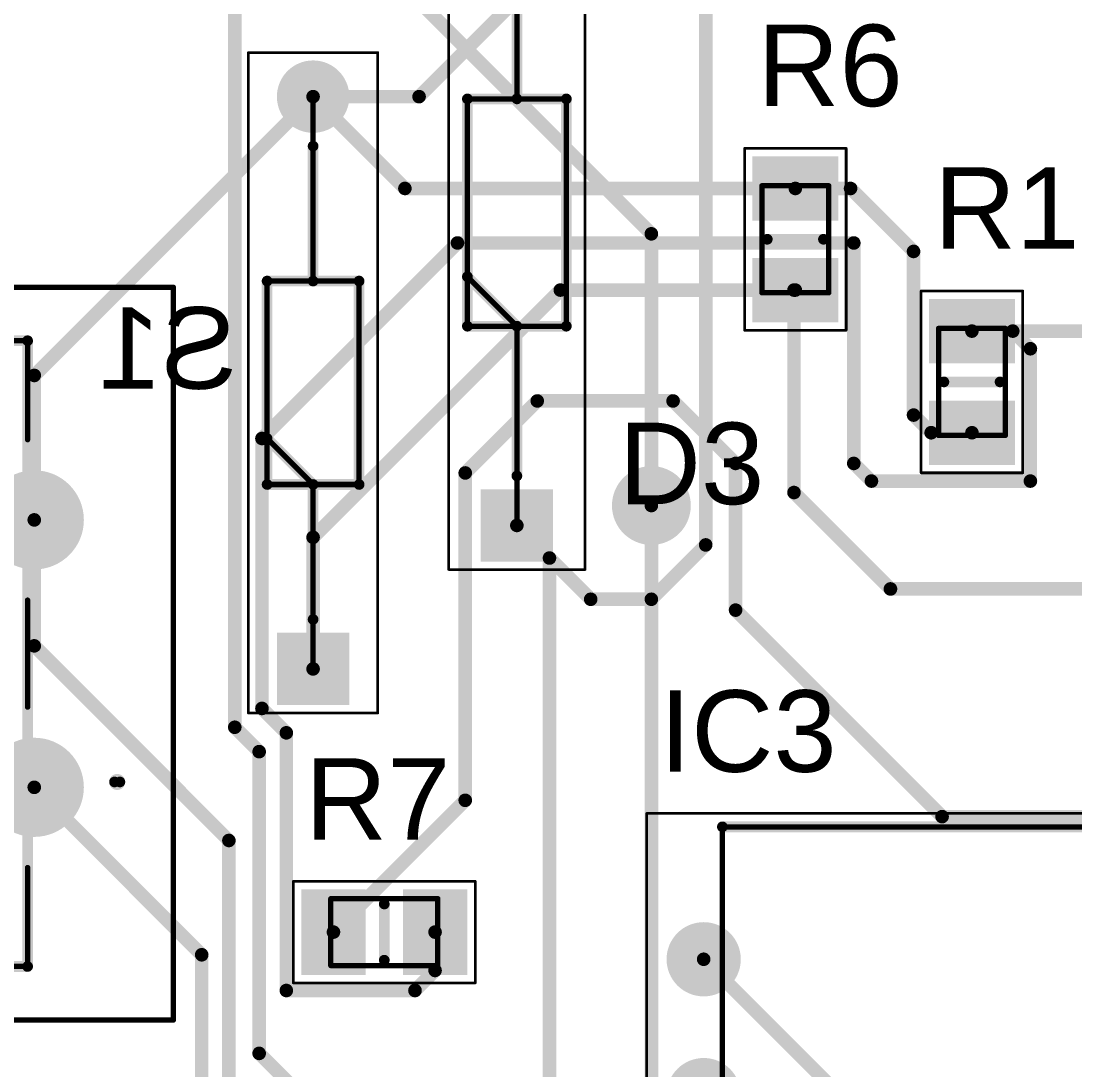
# Model space of a CAD drawing. Header units: millimetres. Extents: x 0.4 to 91.7, y 1.2 to 85.6.
# Drawn here: x 18.29 to 37.99, y 51.14 to 70.75 of the extents above; entities that cross this region are included whole.
import ezdxf

# ---------------------------------------------------------------- set-up
doc = ezdxf.new("R2010")
doc.units = ezdxf.units.MM
for name, color, linetype in [('BottomLayer', 5, 'Continuous'), ('BottomOverlay', 54, 'Continuous'), ('BottomPaste', 16, 'Continuous'), ('BottomSolder', 6, 'Continuous'), ('Mechanical13', 56, 'Continuous'), ('Mechanical15', 56, 'Continuous'), ('MultiLayer', 9, 'Continuous'), ('PadHoleLayer', 156, 'Continuous'), ('TopLayer', 1, 'Continuous'), ('TopOverlay', 2, 'Continuous'), ('TopPaste', 8, 'Continuous'), ('TopSolder', 216, 'Continuous'), ('ViaHoleLayer', 16, 'Continuous')]:
    doc.layers.add(name, color=color, linetype=linetype)
doc.styles.add('Arial', font='arial.ttf', dxfattribs={"height": 0.2})

# ---------------------------------------------------------------- blocks, each defined once
blk = doc.blocks.new('482016514001_B_6')
at = {"layer": 'BottomLayer'}
for points in [[(-1.3, 5.55), (1.3, 5.55), (1.3, 3.75), (-1.3, 3.75)], [(-1.3, -3.75), (1.3, -3.75), (1.3, -5.55), (-1.3, -5.55)]]:
    blk.add_hatch(color=5, dxfattribs=at).paths.add_polyline_path(points)
h = blk.add_hatch(color=5, dxfattribs=at)
edge = h.paths.add_edge_path()
edge.add_arc((-7, 2.5), 0.825, 0, 360)
h = blk.add_hatch(color=5, dxfattribs=at)
edge = h.paths.add_edge_path()
edge.add_arc((7.5, 2.5), 0.825, 0, 360)
h = blk.add_hatch(color=5, dxfattribs=at)
edge = h.paths.add_edge_path()
edge.add_arc((7.5, 0), 0.825, 0, 360)
h = blk.add_hatch(color=5, dxfattribs=at)
edge = h.paths.add_edge_path()
edge.add_arc((-7, -2.5), 0.825, 0, 360)
h = blk.add_hatch(color=5, dxfattribs=at)
edge = h.paths.add_edge_path()
edge.add_arc((7.5, -2.5), 0.825, 0, 360)
at = {"layer": 'BottomPaste'}
for points in [[(-1.3, 5.55), (1.3, 5.55), (1.3, 3.75), (-1.3, 3.75)], [(-1.3, -3.75), (1.3, -3.75), (1.3, -5.55), (-1.3, -5.55)]]:
    blk.add_hatch(color=16, dxfattribs=at).paths.add_polyline_path(points)
at = {"layer": 'BottomSolder'}
for points in [[(-1.402, 5.652), (1.402, 5.652), (1.402, 3.648), (-1.402, 3.648)], [(-1.402, -3.648), (1.402, -3.648), (1.402, -5.652), (-1.402, -5.652)]]:
    blk.add_hatch(color=6, dxfattribs=at).paths.add_polyline_path(points)
h = blk.add_hatch(color=6, dxfattribs=at)
edge = h.paths.add_edge_path()
edge.add_arc((-7, 2.5), 0.927, 0, 360)
h = blk.add_hatch(color=6, dxfattribs=at)
edge = h.paths.add_edge_path()
edge.add_arc((7.5, 2.5), 0.927, 0, 360)
h = blk.add_hatch(color=6, dxfattribs=at)
edge = h.paths.add_edge_path()
edge.add_arc((7.5, 0), 0.927, 0, 360)
h = blk.add_hatch(color=6, dxfattribs=at)
edge = h.paths.add_edge_path()
edge.add_arc((-7, -2.5), 0.927, 0, 360)
h = blk.add_hatch(color=6, dxfattribs=at)
edge = h.paths.add_edge_path()
edge.add_arc((7.5, -2.5), 0.927, 0, 360)
at = {"layer": 'MultiLayer'}
h = blk.add_hatch(color=9, dxfattribs=at)
edge = h.paths.add_edge_path()
edge.add_arc((-7, 2.5), 0.825, 0, 360)
h = blk.add_hatch(color=9, dxfattribs=at)
edge = h.paths.add_edge_path()
edge.add_arc((7.5, 2.5), 0.825, 0, 360)
h = blk.add_hatch(color=9, dxfattribs=at)
edge = h.paths.add_edge_path()
edge.add_arc((7.5, 0), 0.825, 0, 360)
h = blk.add_hatch(color=9, dxfattribs=at)
edge = h.paths.add_edge_path()
edge.add_arc((-7, -2.5), 0.825, 0, 360)
h = blk.add_hatch(color=9, dxfattribs=at)
edge = h.paths.add_edge_path()
edge.add_arc((7.5, -2.5), 0.825, 0, 360)
at = {"layer": 'PadHoleLayer'}
h = blk.add_hatch(color=156, dxfattribs=at)
edge = h.paths.add_edge_path()
edge.add_arc((-7, 2.5), 0.55, 0, 360)
h = blk.add_hatch(color=156, dxfattribs=at)
edge = h.paths.add_edge_path()
edge.add_arc((7.5, 2.5), 0.55, 0, 360)
h = blk.add_hatch(color=156, dxfattribs=at)
edge = h.paths.add_edge_path()
edge.add_arc((7.5, 0), 0.55, 0, 360)
h = blk.add_hatch(color=156, dxfattribs=at)
edge = h.paths.add_edge_path()
edge.add_arc((-7, -2.5), 0.55, 0, 360)
h = blk.add_hatch(color=156, dxfattribs=at)
edge = h.paths.add_edge_path()
edge.add_arc((7.5, -2.5), 0.55, 0, 360)
at = {"layer": 'TopLayer'}
h = blk.add_hatch(color=1, dxfattribs=at)
edge = h.paths.add_edge_path()
edge.add_arc((-7, 2.5), 0.825, 0, 360)
h = blk.add_hatch(color=1, dxfattribs=at)
edge = h.paths.add_edge_path()
edge.add_arc((7.5, 2.5), 0.825, 0, 360)
h = blk.add_hatch(color=1, dxfattribs=at)
edge = h.paths.add_edge_path()
edge.add_arc((7.5, 0), 0.825, 0, 360)
h = blk.add_hatch(color=1, dxfattribs=at)
edge = h.paths.add_edge_path()
edge.add_arc((-7, -2.5), 0.825, 0, 360)
h = blk.add_hatch(color=1, dxfattribs=at)
edge = h.paths.add_edge_path()
edge.add_arc((7.5, -2.5), 0.825, 0, 360)
at = {"layer": 'TopSolder'}
h = blk.add_hatch(color=216, dxfattribs=at)
edge = h.paths.add_edge_path()
edge.add_arc((-7, 2.5), 0.927, 0, 360)
h = blk.add_hatch(color=216, dxfattribs=at)
edge = h.paths.add_edge_path()
edge.add_arc((7.5, 2.5), 0.927, 0, 360)
h = blk.add_hatch(color=216, dxfattribs=at)
edge = h.paths.add_edge_path()
edge.add_arc((7.5, 0), 0.927, 0, 360)
h = blk.add_hatch(color=216, dxfattribs=at)
edge = h.paths.add_edge_path()
edge.add_arc((-7, -2.5), 0.927, 0, 360)
h = blk.add_hatch(color=216, dxfattribs=at)
edge = h.paths.add_edge_path()
edge.add_arc((7.5, -2.5), 0.927, 0, 360)
at = {"layer": 'BottomOverlay', "const_width": 0.1}
for points in [[(-6.875, 5.85), (-6.875, 4)], [(-6.875, 5.85), (-6.875, 4)], [(6.875, 5.85), (-6.875, 5.85)], [(6.875, 5.85), (-6.875, 5.85)], [(6.875, 5.85), (6.875, 3.75)], [(6.875, 5.85), (6.875, 3.75)], [(-6.875, 1), (-6.875, -1)], [(-6.875, 1), (-6.875, -1)], [(6.875, -3.75), (6.875, -5.85)], [(6.875, -3.75), (6.875, -5.85)], [(-6.875, -4), (-6.875, -5.85)], [(-6.875, -4), (-6.875, -5.85)], [(6.875, -5.85), (-6.875, -5.85)], [(6.875, -5.85), (-6.875, -5.85)]]:
    blk.add_lwpolyline(points, dxfattribs=at)
at = {"layer": 'BottomOverlay'}
for points, const_width in [([(-6.9, 5.85, 1), (-6.85, 5.85, 1)], 0.05), ([(-6.9, 5.85, 1), (-6.85, 5.85, 1)], 0.05), ([(-6.9, 5.85, 1), (-6.85, 5.85, 1)], 0.05), ([(-6.9, 5.85, 1), (-6.85, 5.85, 1)], 0.05), ([(6.85, 5.85, 1), (6.9, 5.85, 1)], 0.05), ([(6.85, 5.85, 1), (6.9, 5.85, 1)], 0.05), ([(6.85, 5.85, 1), (6.9, 5.85, 1)], 0.05), ([(6.85, 5.85, 1), (6.9, 5.85, 1)], 0.05), ([(-6.9, 4, 1), (-6.85, 4, 1)], 0.05), ([(-6.9, 4, 1), (-6.85, 4, 1)], 0.05), ([(6.85, 3.75, 1), (6.9, 3.75, 1)], 0.05), ([(6.85, 3.75, 1), (6.9, 3.75, 1)], 0.05), ([(-8.65, 2.4, 1), (-8.55, 2.4, 1)], 0.1), ([(-8.65, 2.4, 1), (-8.55, 2.4, 1)], 0.1), ([(-8.65, 2.4, 1), (-8.55, 2.4, 1)], 0.1), ([(-8.55, 2.4, 1), (-8.45, 2.4, 1)], 0.1), ([(-8.55, 2.4, 1), (-8.45, 2.4, 1)], 0.1), ([(-8.55, 2.4, 1), (-8.45, 2.4, 1)], 0.1), ([(-6.9, 1, 1), (-6.85, 1, 1)], 0.05), ([(-6.9, 1, 1), (-6.85, 1, 1)], 0.05), ([(-6.9, -1, 1), (-6.85, -1, 1)], 0.05), ([(-6.9, -1, 1), (-6.85, -1, 1)], 0.05), ([(6.85, -3.75, 1), (6.9, -3.75, 1)], 0.05), ([(6.85, -3.75, 1), (6.9, -3.75, 1)], 0.05), ([(-6.9, -4, 1), (-6.85, -4, 1)], 0.05), ([(-6.9, -4, 1), (-6.85, -4, 1)], 0.05), ([(-6.9, -5.85, 1), (-6.85, -5.85, 1)], 0.05), ([(-6.9, -5.85, 1), (-6.85, -5.85, 1)], 0.05), ([(-6.9, -5.85, 1), (-6.85, -5.85, 1)], 0.05), ([(-6.9, -5.85, 1), (-6.85, -5.85, 1)], 0.05), ([(6.85, -5.85, 1), (6.9, -5.85, 1)], 0.05), ([(6.85, -5.85, 1), (6.9, -5.85, 1)], 0.05), ([(6.85, -5.85, 1), (6.9, -5.85, 1)], 0.05), ([(6.85, -5.85, 1), (6.9, -5.85, 1)], 0.05)]:
    blk.add_lwpolyline(points, format="xyb", close=True, dxfattribs=dict(at, const_width=const_width))
at = {"layer": 'BottomOverlay', "const_width": 0.2}
for points in [[(-8.6, 2.4, -1), (-8.5, 2.4)], [(-8.6, 2.4, -1), (-8.5, 2.4)], [(-8.5, 2.4, -1), (-8.6, 2.4)]]:
    blk.add_lwpolyline(points, format="xyb", dxfattribs=at)
at = {"layer": 'Mechanical13', "const_width": 0.2}
for points in [[(-6.875, 5.85), (-6.875, -5.85)], [(6.875, 5.85), (-6.875, 5.85)], [(6.875, 5.85), (6.875, -5.85)], [(6.875, -5.85), (-6.875, -5.85)]]:
    blk.add_lwpolyline(points, dxfattribs=at)
at = {"layer": 'Mechanical13', "const_width": 0.1}
for points in [[(-6.925, 5.85, 1), (-6.825, 5.85, 1)], [(-6.925, 5.85, 1), (-6.825, 5.85, 1)], [(6.825, 5.85, 1), (6.925, 5.85, 1)], [(6.825, 5.85, 1), (6.925, 5.85, 1)], [(-6.925, -5.85, 1), (-6.825, -5.85, 1)], [(-6.925, -5.85, 1), (-6.825, -5.85, 1)], [(6.825, -5.85, 1), (6.925, -5.85, 1)], [(6.825, -5.85, 1), (6.925, -5.85, 1)]]:
    blk.add_lwpolyline(points, format="xyb", close=True, dxfattribs=at)
at = {"layer": 'Mechanical15', "const_width": 0.1}
for points in [[(-9.6, 6.85), (-9.6, -6.85)], [(9.325, 6.85), (-9.6, 6.85)], [(9.325, 6.85), (9.325, -6.85)], [(9.325, -6.85), (-9.6, -6.85)]]:
    blk.add_lwpolyline(points, dxfattribs=at)
at = {"layer": 'Mechanical15', "const_width": 0.05}
for points in [[(-9.625, 6.85, 1), (-9.575, 6.85, 1)], [(-9.625, 6.85, 1), (-9.575, 6.85, 1)], [(9.3, 6.85, 1), (9.35, 6.85, 1)], [(9.3, 6.85, 1), (9.35, 6.85, 1)], [(-9.625, -6.85, 1), (-9.575, -6.85, 1)], [(-9.625, -6.85, 1), (-9.575, -6.85, 1)], [(9.3, -6.85, 1), (9.35, -6.85, 1)], [(9.3, -6.85, 1), (9.35, -6.85, 1)]]:
    blk.add_lwpolyline(points, format="xyb", close=True, dxfattribs=at)
blk = doc.blocks.new('0805_20')
at = {"layer": 'TopLayer'}
for points in [[(-1.45, -0.7), (-1.45, 0.7), (-0.45, 0.7), (-0.45, -0.7)], [(0.45, -0.7), (0.45, 0.7), (1.45, 0.7), (1.45, -0.7)]]:
    blk.add_hatch(color=1, dxfattribs=at).paths.add_polyline_path(points)
at = {"layer": 'TopPaste'}
for points in [[(-1.45, -0.7), (-1.45, 0.7), (-0.45, 0.7), (-0.45, -0.7)], [(0.45, -0.7), (0.45, 0.7), (1.45, 0.7), (1.45, -0.7)]]:
    blk.add_hatch(color=8, dxfattribs=at).paths.add_polyline_path(points)
at = {"layer": 'TopSolder'}
for points in [[(-1.552, -0.802), (-1.552, 0.802), (-0.348, 0.802), (-0.348, -0.802)], [(0.348, -0.802), (0.348, 0.802), (1.552, 0.802), (1.552, -0.802)]]:
    blk.add_hatch(color=216, dxfattribs=at).paths.add_polyline_path(points)
at = {"layer": 'Mechanical13', "const_width": 0.1}
for points in [[(1, 0.625), (-1, 0.625)], [(-1, -0.625), (-1, 0.625)], [(1, -0.625), (1, 0.625)], [(1, -0.625), (-1, -0.625)]]:
    blk.add_lwpolyline(points, dxfattribs=at)
at = {"layer": 'Mechanical13', "const_width": 0.05}
for points in [[(-1.025, 0.625, 1), (-0.975, 0.625, 1)], [(-1.025, 0.625, 1), (-0.975, 0.625, 1)], [(0.975, 0.625, 1), (1.025, 0.625, 1)], [(0.975, 0.625, 1), (1.025, 0.625, 1)], [(-1.025, -0.625, 1), (-0.975, -0.625, 1)], [(-1.025, -0.625, 1), (-0.975, -0.625, 1)], [(0.975, -0.625, 1), (1.025, -0.625, 1)], [(0.975, -0.625, 1), (1.025, -0.625, 1)]]:
    blk.add_lwpolyline(points, format="xyb", close=True, dxfattribs=at)
at = {"layer": 'Mechanical15', "const_width": 0.05}
for points in [[(1.7, 0.95), (-1.7, 0.95)], [(-1.7, -0.95), (-1.7, 0.95)], [(1.7, -0.95), (1.7, 0.95)], [(1.7, -0.95), (-1.7, -0.95)]]:
    blk.add_lwpolyline(points, dxfattribs=at)
at = {"layer": 'Mechanical15', "const_width": 0.025}
for points in [[(-1.713, 0.95, 1), (-1.688, 0.95, 1)], [(-1.713, 0.95, 1), (-1.688, 0.95, 1)], [(1.688, 0.95, 1), (1.713, 0.95, 1)], [(1.688, 0.95, 1), (1.713, 0.95, 1)], [(-1.713, -0.95, 1), (-1.688, -0.95, 1)], [(-1.713, -0.95, 1), (-1.688, -0.95, 1)], [(1.688, -0.95, 1), (1.713, -0.95, 1)], [(1.688, -0.95, 1), (1.713, -0.95, 1)]]:
    blk.add_lwpolyline(points, format="xyb", close=True, dxfattribs=at)
at = {"layer": 'TopOverlay', "const_width": 0.2}
blk.add_lwpolyline([(0, -0.525), (0, 0.525)], dxfattribs=at)
at = {"layer": 'TopOverlay', "const_width": 0.1}
for points in [[(-0.05, 0.525, 1), (0.05, 0.525, 1)], [(-0.05, -0.525, 1), (0.05, -0.525, 1)]]:
    blk.add_lwpolyline(points, format="xyb", close=True, dxfattribs=at)
blk = doc.blocks.new('0805_23')
at = {"layer": 'TopLayer'}
for points in [[(-1.45, -0.7), (-1.45, 0.7), (-0.45, 0.7), (-0.45, -0.7)], [(0.45, -0.7), (0.45, 0.7), (1.45, 0.7), (1.45, -0.7)]]:
    blk.add_hatch(color=1, dxfattribs=at).paths.add_polyline_path(points)
at = {"layer": 'TopPaste'}
for points in [[(-1.45, -0.7), (-1.45, 0.7), (-0.45, 0.7), (-0.45, -0.7)], [(0.45, -0.7), (0.45, 0.7), (1.45, 0.7), (1.45, -0.7)]]:
    blk.add_hatch(color=8, dxfattribs=at).paths.add_polyline_path(points)
at = {"layer": 'TopSolder'}
for points in [[(-1.552, -0.802), (-1.552, 0.802), (-0.348, 0.802), (-0.348, -0.802)], [(0.348, -0.802), (0.348, 0.802), (1.552, 0.802), (1.552, -0.802)]]:
    blk.add_hatch(color=216, dxfattribs=at).paths.add_polyline_path(points)
at = {"layer": 'Mechanical13', "const_width": 0.1}
for points in [[(1, 0.625), (-1, 0.625)], [(-1, 0.625), (-1, -0.625)], [(1, 0.625), (1, -0.625)], [(1, -0.625), (-1, -0.625)]]:
    blk.add_lwpolyline(points, dxfattribs=at)
at = {"layer": 'Mechanical13', "const_width": 0.05}
for points in [[(-1.025, 0.625, 1), (-0.975, 0.625, 1)], [(-1.025, 0.625, 1), (-0.975, 0.625, 1)], [(0.975, 0.625, 1), (1.025, 0.625, 1)], [(0.975, 0.625, 1), (1.025, 0.625, 1)], [(-1.025, -0.625, 1), (-0.975, -0.625, 1)], [(-1.025, -0.625, 1), (-0.975, -0.625, 1)], [(0.975, -0.625, 1), (1.025, -0.625, 1)], [(0.975, -0.625, 1), (1.025, -0.625, 1)]]:
    blk.add_lwpolyline(points, format="xyb", close=True, dxfattribs=at)
at = {"layer": 'Mechanical15', "const_width": 0.05}
for points in [[(1.7, 0.95), (-1.7, 0.95)], [(-1.7, 0.95), (-1.7, -0.95)], [(1.7, 0.95), (1.7, -0.95)], [(1.7, -0.95), (-1.7, -0.95)]]:
    blk.add_lwpolyline(points, dxfattribs=at)
at = {"layer": 'Mechanical15', "const_width": 0.025}
for points in [[(-1.713, 0.95, 1), (-1.688, 0.95, 1)], [(-1.713, 0.95, 1), (-1.688, 0.95, 1)], [(1.688, 0.95, 1), (1.713, 0.95, 1)], [(1.688, 0.95, 1), (1.713, 0.95, 1)], [(-1.713, -0.95, 1), (-1.688, -0.95, 1)], [(-1.713, -0.95, 1), (-1.688, -0.95, 1)], [(1.688, -0.95, 1), (1.713, -0.95, 1)], [(1.688, -0.95, 1), (1.713, -0.95, 1)]]:
    blk.add_lwpolyline(points, format="xyb", close=True, dxfattribs=at)
at = {"layer": 'TopOverlay', "const_width": 0.2}
blk.add_lwpolyline([(0, 0.525), (0, -0.525)], dxfattribs=at)
at = {"layer": 'TopOverlay', "const_width": 0.1}
for points in [[(-0.05, 0.525, 1), (0.05, 0.525, 1)], [(-0.05, -0.525, 1), (0.05, -0.525, 1)]]:
    blk.add_lwpolyline(points, format="xyb", close=True, dxfattribs=at)
blk = doc.blocks.new('0805_24')
at = {"layer": 'TopLayer'}
for points in [[(-1.45, -0.7), (-1.45, 0.7), (-0.45, 0.7), (-0.45, -0.7)], [(0.45, -0.7), (0.45, 0.7), (1.45, 0.7), (1.45, -0.7)]]:
    blk.add_hatch(color=1, dxfattribs=at).paths.add_polyline_path(points)
at = {"layer": 'TopPaste'}
for points in [[(-1.45, -0.7), (-1.45, 0.7), (-0.45, 0.7), (-0.45, -0.7)], [(0.45, -0.7), (0.45, 0.7), (1.45, 0.7), (1.45, -0.7)]]:
    blk.add_hatch(color=8, dxfattribs=at).paths.add_polyline_path(points)
at = {"layer": 'TopSolder'}
for points in [[(-1.552, -0.802), (-1.552, 0.802), (-0.348, 0.802), (-0.348, -0.802)], [(0.348, -0.802), (0.348, 0.802), (1.552, 0.802), (1.552, -0.802)]]:
    blk.add_hatch(color=216, dxfattribs=at).paths.add_polyline_path(points)
at = {"layer": 'Mechanical13', "const_width": 0.1}
for points in [[(-1, 0.625), (1, 0.625)], [(-1, 0.625), (-1, -0.625)], [(1, 0.625), (1, -0.625)], [(-1, -0.625), (1, -0.625)]]:
    blk.add_lwpolyline(points, dxfattribs=at)
at = {"layer": 'Mechanical13', "const_width": 0.05}
for points in [[(-1.025, 0.625, 1), (-0.975, 0.625, 1)], [(-1.025, 0.625, 1), (-0.975, 0.625, 1)], [(0.975, 0.625, 1), (1.025, 0.625, 1)], [(0.975, 0.625, 1), (1.025, 0.625, 1)], [(-1.025, -0.625, 1), (-0.975, -0.625, 1)], [(-1.025, -0.625, 1), (-0.975, -0.625, 1)], [(0.975, -0.625, 1), (1.025, -0.625, 1)], [(0.975, -0.625, 1), (1.025, -0.625, 1)]]:
    blk.add_lwpolyline(points, format="xyb", close=True, dxfattribs=at)
at = {"layer": 'Mechanical15', "const_width": 0.05}
for points in [[(-1.7, 0.95), (1.7, 0.95)], [(-1.7, 0.95), (-1.7, -0.95)], [(1.7, 0.95), (1.7, -0.95)], [(-1.7, -0.95), (1.7, -0.95)]]:
    blk.add_lwpolyline(points, dxfattribs=at)
at = {"layer": 'Mechanical15', "const_width": 0.025}
for points in [[(-1.713, 0.95, 1), (-1.688, 0.95, 1)], [(-1.713, 0.95, 1), (-1.688, 0.95, 1)], [(1.688, 0.95, 1), (1.713, 0.95, 1)], [(1.688, 0.95, 1), (1.713, 0.95, 1)], [(-1.713, -0.95, 1), (-1.688, -0.95, 1)], [(-1.713, -0.95, 1), (-1.688, -0.95, 1)], [(1.688, -0.95, 1), (1.713, -0.95, 1)], [(1.688, -0.95, 1), (1.713, -0.95, 1)]]:
    blk.add_lwpolyline(points, format="xyb", close=True, dxfattribs=at)
at = {"layer": 'TopOverlay', "const_width": 0.2}
blk.add_lwpolyline([(0, 0.525), (0, -0.525)], dxfattribs=at)
at = {"layer": 'TopOverlay', "const_width": 0.1}
for points in [[(-0.05, 0.525, 1), (0.05, 0.525, 1)], [(-0.05, -0.525, 1), (0.05, -0.525, 1)]]:
    blk.add_lwpolyline(points, format="xyb", close=True, dxfattribs=at)
blk = doc.blocks.new('__3_47')
at = {"layer": 'BottomLayer'}
h = blk.add_hatch(color=5, dxfattribs=at)
edge = h.paths.add_edge_path()
edge.add_arc((7.715, -21.59), 0.592, 0, 360)
h = blk.add_hatch(color=5, dxfattribs=at)
edge = h.paths.add_edge_path()
edge.add_arc((7.715, -24.13), 0.592, 0, 360)
at = {"layer": 'BottomSolder'}
h = blk.add_hatch(color=6, dxfattribs=at)
edge = h.paths.add_edge_path()
edge.add_arc((7.715, -21.59), 0.694, 0, 360)
h = blk.add_hatch(color=6, dxfattribs=at)
edge = h.paths.add_edge_path()
edge.add_arc((7.715, -24.13), 0.694, 0, 360)
at = {"layer": 'MultiLayer'}
h = blk.add_hatch(color=9, dxfattribs=at)
edge = h.paths.add_edge_path()
edge.add_arc((7.715, -21.59), 0.592, 0, 360)
h = blk.add_hatch(color=9, dxfattribs=at)
edge = h.paths.add_edge_path()
edge.add_arc((7.715, -24.13), 0.592, 0, 360)
at = {"layer": 'PadHoleLayer'}
h = blk.add_hatch(color=156, dxfattribs=at)
edge = h.paths.add_edge_path()
edge.add_arc((7.715, -24.13), 0.392, 0, 360)
at = {"layer": 'TopLayer'}
h = blk.add_hatch(color=1, dxfattribs=at)
edge = h.paths.add_edge_path()
edge.add_arc((7.715, -21.59), 0.592, 0, 360)
h = blk.add_hatch(color=1, dxfattribs=at)
edge = h.paths.add_edge_path()
edge.add_arc((7.715, -24.13), 0.592, 0, 360)
at = {"layer": 'TopSolder'}
h = blk.add_hatch(color=216, dxfattribs=at)
edge = h.paths.add_edge_path()
edge.add_arc((7.715, -21.59), 0.694, 0, 360)
h = blk.add_hatch(color=216, dxfattribs=at)
edge = h.paths.add_edge_path()
edge.add_arc((7.715, -24.13), 0.694, 0, 360)
at = {"layer": 'Mechanical13', "const_width": 0.1}
for points in [[(7.366, 26.606), (7.366, -26.606)], [(7.366, -26.606), (-7.366, -26.606)]]:
    blk.add_lwpolyline(points, dxfattribs=at)
at = {"layer": 'Mechanical13', "const_width": 0.05}
blk.add_lwpolyline([(7.341, -26.606, 1), (7.391, -26.606, 1)], format="xyb", close=True, dxfattribs=at)
blk.add_lwpolyline([(7.341, -26.606, 1), (7.391, -26.606, 1)], format="xyb", close=True, dxfattribs=at)
at = {"layer": 'Mechanical15', "const_width": 0.05}
for points in [[(8.78, 26.856), (8.78, -26.856)], [(8.78, -26.856), (-8.78, -26.856)]]:
    blk.add_lwpolyline(points, dxfattribs=at)
at = {"layer": 'Mechanical15', "const_width": 0.025}
blk.add_lwpolyline([(8.768, -26.856, 1), (8.793, -26.856, 1)], format="xyb", close=True, dxfattribs=at)
blk.add_lwpolyline([(8.768, -26.856, 1), (8.793, -26.856, 1)], format="xyb", close=True, dxfattribs=at)
at = {"layer": 'TopOverlay', "const_width": 0.2}
blk.add_lwpolyline([(7.366, -26.606), (-7.366, -26.606)], dxfattribs=at)
at = {"layer": 'TopOverlay', "const_width": 0.1}
blk.add_lwpolyline([(7.316, -26.606, 1), (7.416, -26.606, 1)], format="xyb", close=True, dxfattribs=at)
blk = doc.blocks.new('1N4148__100V_200_A_50')
at = {"layer": 'BottomLayer'}
blk.add_hatch(color=5, dxfattribs=at).paths.add_polyline_path([(-0.575, 0.575), (0.575, 0.575), (0.575, -0.575), (-0.575, -0.575)])
h = blk.add_hatch(color=5, dxfattribs=at)
edge = h.paths.add_edge_path()
edge.add_arc((11.7, 0), 0.575, 0, 360)
at = {"layer": 'BottomSolder'}
blk.add_hatch(color=6, dxfattribs=at).paths.add_polyline_path([(-0.677, 0.677), (0.677, 0.677), (0.677, -0.677), (-0.677, -0.677)])
h = blk.add_hatch(color=6, dxfattribs=at)
edge = h.paths.add_edge_path()
edge.add_arc((11.7, 0), 0.677, 0, 360)
at = {"layer": 'MultiLayer'}
blk.add_hatch(color=9, dxfattribs=at).paths.add_polyline_path([(-0.575, 0.575), (0.575, 0.575), (0.575, -0.575), (-0.575, -0.575)])
h = blk.add_hatch(color=9, dxfattribs=at)
edge = h.paths.add_edge_path()
edge.add_arc((11.7, 0), 0.575, 0, 360)
at = {"layer": 'PadHoleLayer'}
h = blk.add_hatch(color=156, dxfattribs=at)
edge = h.paths.add_edge_path()
edge.add_arc((0, 0), 0.375, 0, 360)
h = blk.add_hatch(color=156, dxfattribs=at)
edge = h.paths.add_edge_path()
edge.add_arc((11.7, 0), 0.375, 0, 360)
at = {"layer": 'TopLayer'}
blk.add_hatch(color=1, dxfattribs=at).paths.add_polyline_path([(-0.575, 0.575), (0.575, 0.575), (0.575, -0.575), (-0.575, -0.575)])
h = blk.add_hatch(color=1, dxfattribs=at)
edge = h.paths.add_edge_path()
edge.add_arc((11.7, 0), 0.575, 0, 360)
at = {"layer": 'TopSolder'}
blk.add_hatch(color=216, dxfattribs=at).paths.add_polyline_path([(-0.677, 0.677), (0.677, 0.677), (0.677, -0.677), (-0.677, -0.677)])
h = blk.add_hatch(color=216, dxfattribs=at)
edge = h.paths.add_edge_path()
edge.add_arc((11.7, 0), 0.677, 0, 360)
at = {"layer": 'Mechanical13', "const_width": 0.1}
for points in [[(3.725, 0.925), (7.975, 0.925)], [(3.725, 0.925), (3.725, -0.925)], [(4.65, 0.925), (3.725, 0)], [(7.975, 0.925), (7.975, -0.925)], [(0, 0), (3.725, 0)], [(7.975, 0), (11.7, 0)], [(3.725, -0.925), (7.975, -0.925)]]:
    blk.add_lwpolyline(points, dxfattribs=at)
at = {"layer": 'Mechanical13', "const_width": 0.05}
for points in [[(3.7, 0.925, 1), (3.75, 0.925, 1)], [(3.7, 0.925, 1), (3.75, 0.925, 1)], [(4.625, 0.925, 1), (4.675, 0.925, 1)], [(7.95, 0.925, 1), (8, 0.925, 1)], [(7.95, 0.925, 1), (8, 0.925, 1)], [(-0.025, 0, 1), (0.025, 0, 1)], [(3.7, 0, 1), (3.75, 0, 1)], [(3.7, 0, 1), (3.75, 0, 1)], [(7.95, 0, 1), (8, 0, 1)], [(11.675, 0, 1), (11.725, 0, 1)], [(3.7, -0.925, 1), (3.75, -0.925, 1)], [(3.7, -0.925, 1), (3.75, -0.925, 1)], [(7.95, -0.925, 1), (8, -0.925, 1)], [(7.95, -0.925, 1), (8, -0.925, 1)]]:
    blk.add_lwpolyline(points, format="xyb", close=True, dxfattribs=at)
at = {"layer": 'Mechanical15', "const_width": 0.05}
for points in [[(-0.825, 1.275), (12.525, 1.275)], [(-0.825, 1.275), (-0.825, -1.275)], [(12.525, 1.275), (12.525, -1.275)], [(-0.825, -1.275), (12.525, -1.275)]]:
    blk.add_lwpolyline(points, dxfattribs=at)
at = {"layer": 'Mechanical15', "const_width": 0.025}
for points in [[(-0.837, 1.275, 1), (-0.812, 1.275, 1)], [(-0.837, 1.275, 1), (-0.812, 1.275, 1)], [(12.512, 1.275, 1), (12.537, 1.275, 1)], [(12.512, 1.275, 1), (12.537, 1.275, 1)], [(-0.837, -1.275, 1), (-0.812, -1.275, 1)], [(-0.837, -1.275, 1), (-0.812, -1.275, 1)], [(12.512, -1.275, 1), (12.537, -1.275, 1)], [(12.512, -1.275, 1), (12.537, -1.275, 1)]]:
    blk.add_lwpolyline(points, format="xyb", close=True, dxfattribs=at)
at = {"layer": 'TopOverlay', "const_width": 0.2}
for points in [[(3.725, 0.925), (7.975, 0.925)], [(3.725, 0.925), (3.725, -0.925)], [(4.65, 0.925), (3.725, 0)], [(7.975, 0.925), (7.975, -0.925)], [(0.925, 0), (3.725, 0)], [(7.975, 0), (10.775, 0)], [(3.725, -0.925), (7.975, -0.925)]]:
    blk.add_lwpolyline(points, dxfattribs=at)
at = {"layer": 'TopOverlay', "const_width": 0.1}
for points in [[(3.675, 0.925, 1), (3.775, 0.925, 1)], [(3.675, 0.925, 1), (3.775, 0.925, 1)], [(4.6, 0.925, 1), (4.7, 0.925, 1)], [(7.925, 0.925, 1), (8.025, 0.925, 1)], [(7.925, 0.925, 1), (8.025, 0.925, 1)], [(0.875, 0, 1), (0.975, 0, 1)], [(3.675, 0, 1), (3.775, 0, 1)], [(3.675, 0, 1), (3.775, 0, 1)], [(7.925, 0, 1), (8.025, 0, 1)], [(10.725, 0, 1), (10.825, 0, 1)], [(3.675, -0.925, 1), (3.775, -0.925, 1)], [(3.675, -0.925, 1), (3.775, -0.925, 1)], [(7.925, -0.925, 1), (8.025, -0.925, 1)], [(7.925, -0.925, 1), (8.025, -0.925, 1)]]:
    blk.add_lwpolyline(points, format="xyb", close=True, dxfattribs=at)
blk = doc.blocks.new('1N5231B_5_1V_0_5W_51')
at = {"layer": 'BottomLayer'}
blk.add_hatch(color=5, dxfattribs=at).paths.add_polyline_path([(-0.575, 0.575), (0.575, 0.575), (0.575, -0.575), (-0.575, -0.575)])
h = blk.add_hatch(color=5, dxfattribs=at)
edge = h.paths.add_edge_path()
edge.add_arc((10.7, 0), 0.575, 0, 360)
at = {"layer": 'BottomSolder'}
blk.add_hatch(color=6, dxfattribs=at).paths.add_polyline_path([(-0.677, 0.677), (0.677, 0.677), (0.677, -0.677), (-0.677, -0.677)])
h = blk.add_hatch(color=6, dxfattribs=at)
edge = h.paths.add_edge_path()
edge.add_arc((10.7, 0), 0.677, 0, 360)
at = {"layer": 'MultiLayer'}
blk.add_hatch(color=9, dxfattribs=at).paths.add_polyline_path([(-0.575, 0.575), (0.575, 0.575), (0.575, -0.575), (-0.575, -0.575)])
h = blk.add_hatch(color=9, dxfattribs=at)
edge = h.paths.add_edge_path()
edge.add_arc((10.7, 0), 0.575, 0, 360)
at = {"layer": 'PadHoleLayer'}
h = blk.add_hatch(color=156, dxfattribs=at)
edge = h.paths.add_edge_path()
edge.add_arc((0, 0), 0.375, 0, 360)
h = blk.add_hatch(color=156, dxfattribs=at)
edge = h.paths.add_edge_path()
edge.add_arc((10.7, 0), 0.375, 0, 360)
at = {"layer": 'TopLayer'}
blk.add_hatch(color=1, dxfattribs=at).paths.add_polyline_path([(-0.575, 0.575), (0.575, 0.575), (0.575, -0.575), (-0.575, -0.575)])
h = blk.add_hatch(color=1, dxfattribs=at)
edge = h.paths.add_edge_path()
edge.add_arc((10.7, 0), 0.575, 0, 360)
at = {"layer": 'TopSolder'}
blk.add_hatch(color=216, dxfattribs=at).paths.add_polyline_path([(-0.677, 0.677), (0.677, 0.677), (0.677, -0.677), (-0.677, -0.677)])
h = blk.add_hatch(color=216, dxfattribs=at)
edge = h.paths.add_edge_path()
edge.add_arc((10.7, 0), 0.677, 0, 360)
at = {"layer": 'Mechanical13', "const_width": 0.1}
for points in [[(4.308, 0.86), (3.448, 0)], [(3.448, 0.86), (3.448, -0.86)], [(3.448, 0.86), (7.253, 0.86)], [(7.253, 0.86), (7.253, -0.86)], [(0, 0), (3.448, 0)], [(7.252, 0), (10.7, 0)], [(3.448, -0.86), (7.253, -0.86)]]:
    blk.add_lwpolyline(points, dxfattribs=at)
at = {"layer": 'Mechanical13', "const_width": 0.05}
for points in [[(3.423, 0.86, 1), (3.473, 0.86, 1)], [(3.423, 0.86, 1), (3.473, 0.86, 1)], [(4.283, 0.86, 1), (4.333, 0.86, 1)], [(7.228, 0.86, 1), (7.278, 0.86, 1)], [(7.228, 0.86, 1), (7.278, 0.86, 1)], [(-0.025, 0, 1), (0.025, 0, 1)], [(3.423, 0, 1), (3.473, 0, 1)], [(3.423, 0, 1), (3.473, 0, 1)], [(7.227, 0, 1), (7.277, 0, 1)], [(10.675, 0, 1), (10.725, 0, 1)], [(3.423, -0.86, 1), (3.473, -0.86, 1)], [(3.423, -0.86, 1), (3.473, -0.86, 1)], [(7.228, -0.86, 1), (7.278, -0.86, 1)], [(7.228, -0.86, 1), (7.278, -0.86, 1)]]:
    blk.add_lwpolyline(points, format="xyb", close=True, dxfattribs=at)
at = {"layer": 'Mechanical15', "const_width": 0.05}
for points in [[(-0.825, 1.21), (-0.825, -1.21)], [(-0.825, 1.21), (11.525, 1.21)], [(11.525, 1.21), (11.525, -1.21)], [(-0.825, -1.21), (11.525, -1.21)]]:
    blk.add_lwpolyline(points, dxfattribs=at)
at = {"layer": 'Mechanical15', "const_width": 0.025}
for points in [[(-0.837, 1.21, 1), (-0.812, 1.21, 1)], [(-0.837, 1.21, 1), (-0.812, 1.21, 1)], [(11.512, 1.21, 1), (11.537, 1.21, 1)], [(11.512, 1.21, 1), (11.537, 1.21, 1)], [(-0.837, -1.21, 1), (-0.812, -1.21, 1)], [(-0.837, -1.21, 1), (-0.812, -1.21, 1)], [(11.512, -1.21, 1), (11.537, -1.21, 1)], [(11.512, -1.21, 1), (11.537, -1.21, 1)]]:
    blk.add_lwpolyline(points, format="xyb", close=True, dxfattribs=at)
at = {"layer": 'TopOverlay', "const_width": 0.2}
for points in [[(4.308, 0.86), (3.448, 0)], [(3.448, 0.86), (3.448, -0.86)], [(3.448, 0.86), (7.252, 0.86)], [(7.252, 0.86), (7.252, -0.86)], [(0.925, 0), (3.448, 0)], [(7.252, 0), (9.775, 0)], [(3.448, -0.86), (7.252, -0.86)]]:
    blk.add_lwpolyline(points, dxfattribs=at)
at = {"layer": 'TopOverlay', "const_width": 0.1}
for points in [[(3.398, 0.86, 1), (3.498, 0.86, 1)], [(3.398, 0.86, 1), (3.498, 0.86, 1)], [(4.258, 0.86, 1), (4.358, 0.86, 1)], [(7.202, 0.86, 1), (7.302, 0.86, 1)], [(7.202, 0.86, 1), (7.302, 0.86, 1)], [(0.875, 0, 1), (0.975, 0, 1)], [(3.398, 0, 1), (3.498, 0, 1)], [(3.398, 0, 1), (3.498, 0, 1)], [(7.202, 0, 1), (7.302, 0, 1)], [(9.725, 0, 1), (9.825, 0, 1)], [(3.398, -0.86, 1), (3.498, -0.86, 1)], [(3.398, -0.86, 1), (3.498, -0.86, 1)], [(7.202, -0.86, 1), (7.302, -0.86, 1)], [(7.202, -0.86, 1), (7.302, -0.86, 1)]]:
    blk.add_lwpolyline(points, format="xyb", close=True, dxfattribs=at)

msp = doc.modelspace()

# ---------------------------------------------------------------- hatches: boundary and pattern name
at = {"layer": 'BottomLayer'}
h = msp.add_hatch(color=5, dxfattribs=at)
edge = h.paths.add_edge_path()
edge.add_arc((30.074, 61.697), 0.635, 0, 360)
at = {"layer": 'BottomSolder'}
h = msp.add_hatch(color=6, dxfattribs=at)
edge = h.paths.add_edge_path()
edge.add_arc((30.074, 61.697), 0.737, 0, 360)
at = {"layer": 'TopLayer'}
h = msp.add_hatch(color=1, dxfattribs=at)
edge = h.paths.add_edge_path()
edge.add_arc((30.074, 61.697), 0.635, 0, 360)
at = {"layer": 'TopSolder'}
h = msp.add_hatch(color=216, dxfattribs=at)
edge = h.paths.add_edge_path()
edge.add_arc((30.074, 61.697), 0.737, 0, 360)
at = {"layer": 'ViaHoleLayer'}
h = msp.add_hatch(color=16, dxfattribs=at)
edge = h.paths.add_edge_path()
edge.add_arc((30.074, 61.697), 0.356, 0, 360)

# ---------------------------------------------------------------- linework, layer by layer
at = {"layer": 'BottomLayer', "const_width": 0.254}
for points in [[(31.09, 60.96), (31.09, 76.773)], [(24.308, 72.542), (30.074, 66.777)], [(18.536, 64.129), (23.749, 69.342)], [(30.074, 61.697), (30.074, 66.777)], [(18.536, 61.428), (18.536, 64.129)], [(17.323, 60.215), (18.536, 61.428)], [(27.559, 61.325), (28.94, 59.944)], [(30.074, 59.944), (31.09, 60.96)], [(28.94, 59.944), (30.074, 59.944)]]:
    msp.add_lwpolyline(points, dxfattribs=at)
at = {"layer": 'BottomLayer', "const_width": 0.127}
for points in [[(23.685, 69.342, 1), (23.812, 69.342, 1)], [(30.01, 66.777, 1), (30.137, 66.777, 1)], [(30.01, 66.777, 1), (30.137, 66.777, 1)], [(18.472, 64.129, 1), (18.599, 64.129, 1)], [(18.472, 64.129, 1), (18.599, 64.129, 1)], [(30.01, 61.697, 1), (30.137, 61.697, 1)], [(18.472, 61.428, 1), (18.599, 61.428, 1)], [(18.472, 61.428, 1), (18.599, 61.428, 1)], [(27.495, 61.325, 1), (27.622, 61.325, 1)], [(31.026, 60.96, 1), (31.153, 60.96, 1)], [(31.026, 60.96, 1), (31.153, 60.96, 1)], [(28.876, 59.944, 1), (29.003, 59.944, 1)], [(28.876, 59.944, 1), (29.003, 59.944, 1)], [(30.01, 59.944, 1), (30.137, 59.944, 1)], [(30.01, 59.944, 1), (30.137, 59.944, 1)]]:
    msp.add_lwpolyline(points, format="xyb", close=True, dxfattribs=at)
at = {"layer": 'TopLayer', "const_width": 0.254}
for points in [[(25.73, 69.342), (28.524, 72.136)], [(22.285, 57.551), (22.285, 70.926)], [(23.749, 69.342), (25.73, 69.342)], [(23.749, 69.342), (25.466, 67.625)], [(25.466, 67.625), (32.766, 67.625)], [(32.766, 67.625), (33.799, 67.625)], [(33.799, 67.625), (34.976, 66.448)], [(22.793, 62.95), (26.449, 66.606)], [(26.449, 66.606), (33.858, 66.606)], [(33.858, 62.484), (33.858, 66.606)], [(34.976, 63.388), (34.976, 66.448)], [(23.749, 61.102), (28.372, 65.725)], [(28.372, 65.725), (32.741, 65.725)], [(32.741, 65.725), (32.766, 65.725)], [(32.741, 61.94), (32.741, 65.725)], [(36.068, 64.958), (36.83, 64.958)], [(36.83, 64.958), (39.385, 64.958)], [(36.83, 64.958), (37.16, 64.628)], [(37.16, 62.154), (37.16, 64.628)], [(26.594, 62.306), (27.94, 63.652)], [(27.94, 63.652), (30.48, 63.652)], [(30.48, 63.652), (31.648, 62.484)], [(34.976, 63.388), (35.306, 63.058)], [(22.793, 57.903), (22.793, 62.95)], [(35.306, 63.058), (36.068, 63.058)], [(31.648, 59.741), (31.648, 62.484)], [(33.858, 62.484), (34.188, 62.154)], [(26.594, 56.185), (26.594, 62.306)], [(34.188, 62.154), (37.16, 62.154)], [(32.741, 61.94), (34.544, 60.137)], [(30.074, 45.136), (30.074, 61.697)], [(18.536, 59.073), (18.536, 61.428)], [(27.559, 61.325), (28.169, 60.715)], [(23.749, 58.642), (23.749, 61.102)], [(28.169, 42.52), (28.169, 60.715)], [(34.544, 60.137), (39.497, 60.137)], [(31.648, 59.741), (35.509, 55.88)], [(15.824, 59.139), (18.536, 56.428)], [(18.536, 59.073), (22.174, 55.434)], [(22.793, 57.903), (23.249, 57.447)], [(22.285, 57.551), (22.741, 57.095)], [(23.249, 52.629), (23.249, 57.447)], [(22.741, 51.453), (22.741, 57.095)], [(18.536, 56.428), (21.666, 53.297)], [(24.13, 53.721), (26.594, 56.185)], [(35.509, 55.88), (46.685, 55.88)], [(22.174, 50.835), (22.174, 55.434)], [(26.03, 53.004), (26.03, 53.721)], [(21.666, 37.904), (21.666, 53.297)], [(31.052, 53.213), (42.469, 41.796)], [(25.654, 52.629), (26.03, 53.004)], [(23.249, 52.629), (25.654, 52.629)], [(22.741, 51.453), (23.571, 50.622)]]:
    msp.add_lwpolyline(points, dxfattribs=at)
at = {"layer": 'TopLayer', "const_width": 0.127}
for points in [[(23.685, 69.342, 1), (23.812, 69.342, 1)], [(23.685, 69.342, 1), (23.812, 69.342, 1)], [(25.667, 69.342, 1), (25.794, 69.342, 1)], [(25.667, 69.342, 1), (25.794, 69.342, 1)], [(25.402, 67.625, 1), (25.529, 67.625, 1)], [(25.402, 67.625, 1), (25.529, 67.625, 1)], [(32.702, 67.625, 1), (32.829, 67.625, 1)], [(32.702, 67.625, 1), (32.829, 67.625, 1)], [(33.735, 67.625, 1), (33.862, 67.625, 1)], [(33.735, 67.625, 1), (33.862, 67.625, 1)], [(26.385, 66.606, 1), (26.512, 66.606, 1)], [(26.385, 66.606, 1), (26.512, 66.606, 1)], [(33.795, 66.606, 1), (33.922, 66.606, 1)], [(33.795, 66.606, 1), (33.922, 66.606, 1)], [(34.912, 66.448, 1), (35.039, 66.448, 1)], [(34.912, 66.448, 1), (35.039, 66.448, 1)], [(28.308, 65.725, 1), (28.435, 65.725, 1)], [(28.308, 65.725, 1), (28.435, 65.725, 1)], [(32.677, 65.725, 1), (32.804, 65.725, 1)], [(32.677, 65.725, 1), (32.804, 65.725, 1)], [(32.677, 65.725, 1), (32.804, 65.725, 1)], [(32.702, 65.725, 1), (32.829, 65.725, 1)], [(36.004, 64.958, 1), (36.131, 64.958, 1)], [(36.767, 64.958, 1), (36.894, 64.958, 1)], [(36.767, 64.958, 1), (36.894, 64.958, 1)], [(36.767, 64.958, 1), (36.894, 64.958, 1)], [(37.097, 64.628, 1), (37.224, 64.628, 1)], [(37.097, 64.628, 1), (37.224, 64.628, 1)], [(27.877, 63.652, 1), (28.003, 63.652, 1)], [(27.877, 63.652, 1), (28.003, 63.652, 1)], [(30.416, 63.652, 1), (30.543, 63.652, 1)], [(30.416, 63.652, 1), (30.543, 63.652, 1)], [(34.912, 63.388, 1), (35.039, 63.388, 1)], [(34.912, 63.388, 1), (35.039, 63.388, 1)], [(22.729, 62.95, 1), (22.856, 62.95, 1)], [(22.729, 62.95, 1), (22.856, 62.95, 1)], [(35.242, 63.058, 1), (35.37, 63.058, 1)], [(35.242, 63.058, 1), (35.37, 63.058, 1)], [(36.004, 63.058, 1), (36.131, 63.058, 1)], [(31.585, 62.484, 1), (31.712, 62.484, 1)], [(31.585, 62.484, 1), (31.712, 62.484, 1)], [(33.795, 62.484, 1), (33.922, 62.484, 1)], [(33.795, 62.484, 1), (33.922, 62.484, 1)], [(26.53, 62.306, 1), (26.657, 62.306, 1)], [(26.53, 62.306, 1), (26.657, 62.306, 1)], [(34.125, 62.154, 1), (34.252, 62.154, 1)], [(34.125, 62.154, 1), (34.252, 62.154, 1)], [(37.097, 62.154, 1), (37.224, 62.154, 1)], [(37.097, 62.154, 1), (37.224, 62.154, 1)], [(32.677, 61.94, 1), (32.804, 61.94, 1)], [(32.677, 61.94, 1), (32.804, 61.94, 1)], [(30.01, 61.697, 1), (30.137, 61.697, 1)], [(18.472, 61.428, 1), (18.599, 61.428, 1)], [(27.495, 61.325, 1), (27.622, 61.325, 1)], [(23.685, 61.102, 1), (23.812, 61.102, 1)], [(23.685, 61.102, 1), (23.812, 61.102, 1)], [(28.105, 60.715, 1), (28.232, 60.715, 1)], [(28.105, 60.715, 1), (28.232, 60.715, 1)], [(34.48, 60.137, 1), (34.608, 60.137, 1)], [(34.48, 60.137, 1), (34.608, 60.137, 1)], [(31.585, 59.741, 1), (31.712, 59.741, 1)], [(31.585, 59.741, 1), (31.712, 59.741, 1)], [(18.472, 59.073, 1), (18.599, 59.073, 1)], [(18.472, 59.073, 1), (18.599, 59.073, 1)], [(23.685, 58.642, 1), (23.812, 58.642, 1)], [(22.729, 57.903, 1), (22.856, 57.903, 1)], [(22.729, 57.903, 1), (22.856, 57.903, 1)], [(22.221, 57.551, 1), (22.348, 57.551, 1)], [(22.221, 57.551, 1), (22.348, 57.551, 1)], [(23.185, 57.447, 1), (23.312, 57.447, 1)], [(23.185, 57.447, 1), (23.312, 57.447, 1)], [(22.677, 57.095, 1), (22.804, 57.095, 1)], [(22.677, 57.095, 1), (22.804, 57.095, 1)], [(18.472, 56.428, 1), (18.599, 56.428, 1)], [(18.472, 56.428, 1), (18.599, 56.428, 1)], [(26.53, 56.185, 1), (26.657, 56.185, 1)], [(26.53, 56.185, 1), (26.657, 56.185, 1)], [(35.446, 55.88, 1), (35.573, 55.88, 1)], [(35.446, 55.88, 1), (35.573, 55.88, 1)], [(22.111, 55.434, 1), (22.238, 55.434, 1)], [(22.111, 55.434, 1), (22.238, 55.434, 1)], [(24.066, 53.721, 1), (24.193, 53.721, 1)], [(25.966, 53.721, 1), (26.093, 53.721, 1)], [(21.603, 53.297, 1), (21.73, 53.297, 1)], [(21.603, 53.297, 1), (21.73, 53.297, 1)], [(30.988, 53.213, 1), (31.115, 53.213, 1)], [(25.966, 53.004, 1), (26.093, 53.004, 1)], [(25.966, 53.004, 1), (26.093, 53.004, 1)], [(23.185, 52.629, 1), (23.312, 52.629, 1)], [(23.185, 52.629, 1), (23.312, 52.629, 1)], [(25.59, 52.629, 1), (25.718, 52.629, 1)], [(25.59, 52.629, 1), (25.718, 52.629, 1)], [(22.677, 51.453, 1), (22.804, 51.453, 1)], [(22.677, 51.453, 1), (22.804, 51.453, 1)]]:
    msp.add_lwpolyline(points, format="xyb", close=True, dxfattribs=at)

# ---------------------------------------------------------------- block references
for name, p, rotation in [('1N4148__100V_200_A_50', (27.559, 61.325), 90), ('1N5231B_5_1V_0_5W_51', (23.749, 58.642), 90), ('0805_24', (32.766, 66.675), 90), ('482016514001_B_6', (11.536, 58.928), 180), ('0805_20', (36.068, 64.008), 270), ('__3_47', (38.767, 29.083), 180), ('0805_23', (25.08, 53.721), 180)]:
    msp.add_blockref(name, p, dxfattribs=dict(rotation=rotation))

# ---------------------------------------------------------------- texts
at = {"layer": 'BottomOverlay', "style": 'Arial', "text_generation_flag": 2}
msp.add_text('S1', height=1.524, dxfattribs=at).set_placement((22.33, 63.881))
at = {"layer": 'TopOverlay', "style": 'Arial'}
for s, p in [('R6', (32.054, 69.164)), ('R10', (35.356, 66.497)), ('D3', (29.464, 61.722)), ('IC3', (30.226, 56.718)), ('R7', (23.596, 55.448))]:
    msp.add_text(s, height=1.524, dxfattribs=at).set_placement(p)

doc.saveas('drawing.dxf')
